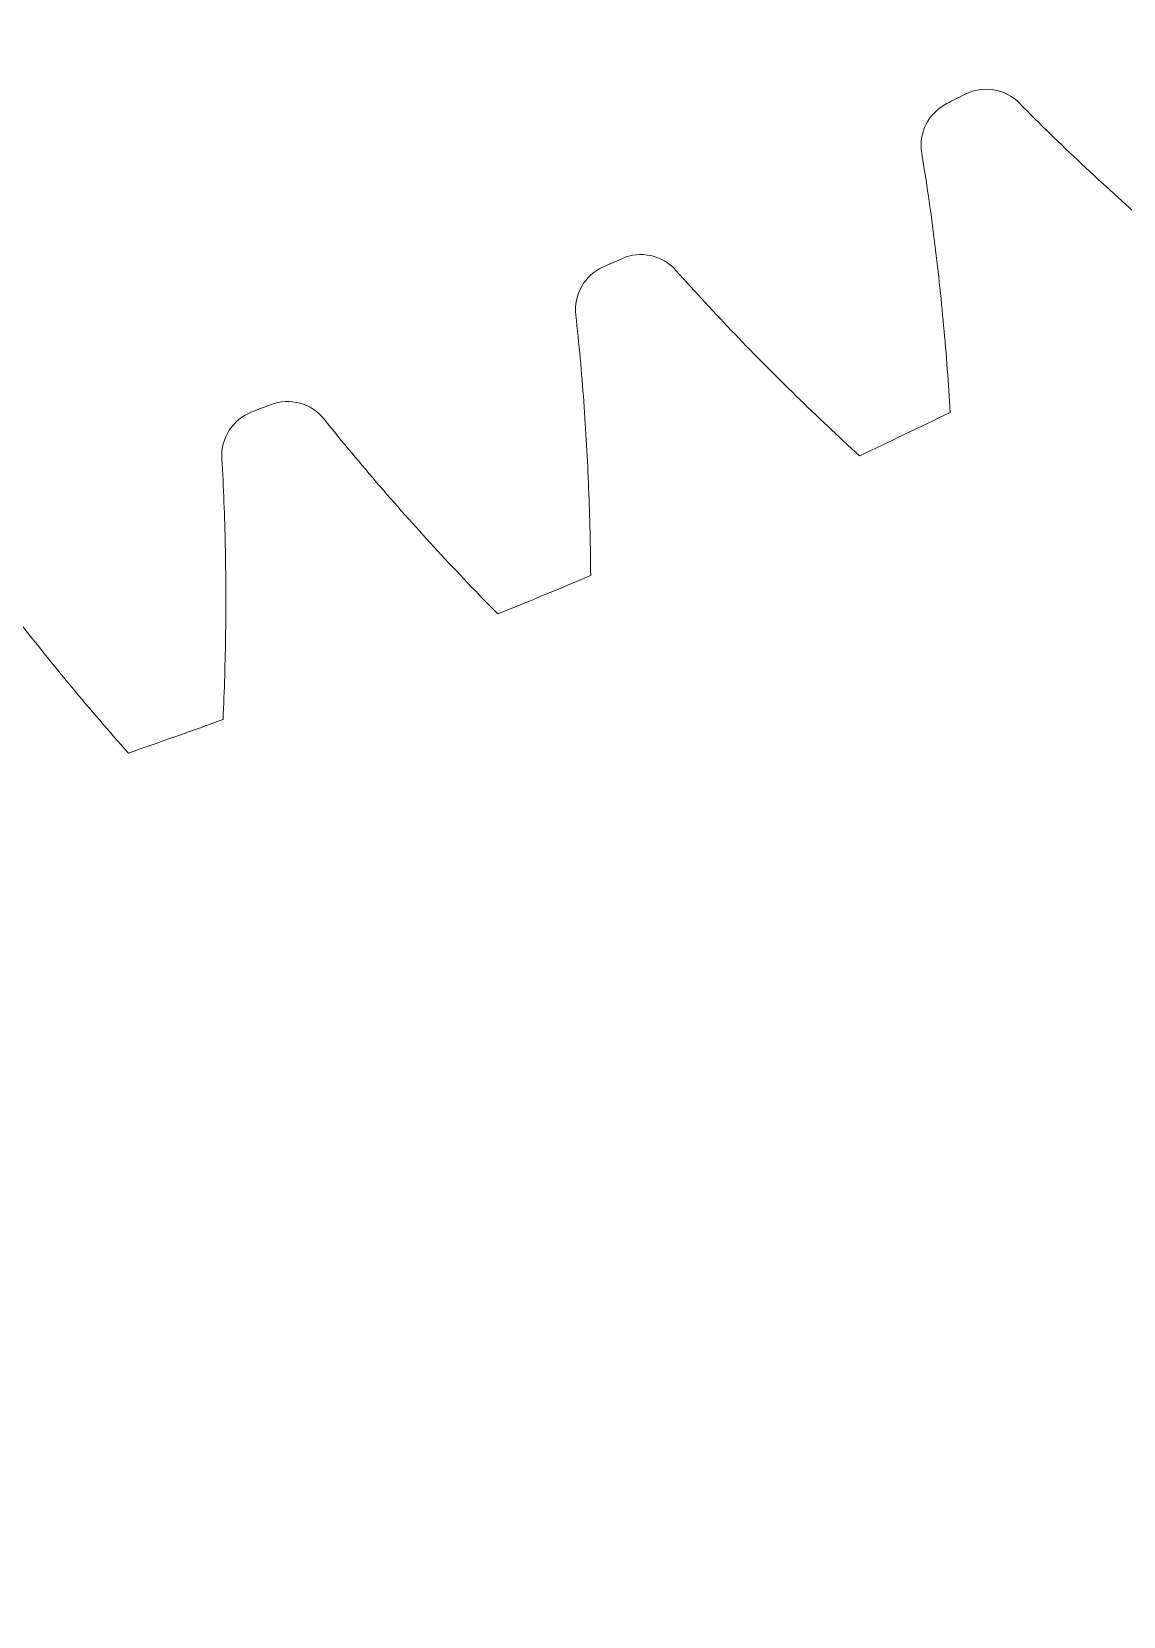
# Model space of a CAD drawing. Header units: millimetres. Extents: x -337 to 409, y -412 to 336.
# Drawn here: x -168.24 to -152.79, y 87.73 to 110.16 of the extents above; entities that cross this region are included whole.
import ezdxf

# ---------------------------------------------------------------- set-up
doc = ezdxf.new("R2010")
doc.units = ezdxf.units.MM
doc.header["$MEASUREMENT"] = 0
doc.layers.add('layer 1', color=7, linetype='Continuous')

msp = doc.modelspace()

# ---------------------------------------------------------------- linework, layer by layer
at = {"layer": 'layer 1', "color": 250, "lineweight": 20}
msp.add_ellipse((-201.8372, 200.81), major_axis=(0, 135.5), ratio=1, dxfattribs=at)
at = {"layer": 'layer 1', "lineweight": 9}
for points in [[(-155.2877, 109.1391), (-155.2456, 109.1605), (-155.2034, 109.182), (-155.1613, 109.2034)], [(-155.1613, 109.2034), (-155.1192, 109.2249), (-155.077, 109.2464), (-155.035, 109.2679)], [(-154.2588, 109.1428), (-154.4625, 109.3494), (-154.7766, 109.4), (-155.035, 109.2679)], [(-155.2877, 109.1391), (-155.5464, 109.0078), (-155.69, 108.7239), (-155.6427, 108.4377)], [(-159.1215, 106.7784), (-159.3141, 106.9953), (-159.6252, 107.0623), (-159.89, 106.9439)], [(-160.1492, 106.8286), (-160.4144, 106.7109), (-160.5727, 106.4349), (-160.5404, 106.1466)], [(-160.1492, 106.8286), (-160.106, 106.8477), (-160.0628, 106.8669), (-160.0196, 106.8862)], [(-160.0196, 106.8862), (-159.9764, 106.9054), (-159.9332, 106.9246), (-159.89, 106.9439)], [(-164.1013, 104.6717), (-164.2823, 104.8984), (-164.5894, 104.9816), (-164.8601, 104.8772)], [(-165.1249, 104.7756), (-165.3959, 104.672), (-165.5685, 104.4047), (-165.5513, 104.1151)], [(-165.1249, 104.7756), (-165.0808, 104.7925), (-165.0366, 104.8094), (-164.9925, 104.8263)], [(-164.9925, 104.8263), (-164.9483, 104.8433), (-164.9042, 104.8602), (-164.8601, 104.8772)], [(-156.5231, 104.155), (-156.0938, 104.3563), (-155.6658, 104.5604), (-155.2392, 104.7674)], [(-161.6437, 101.9159), (-161.2045, 102.0945), (-160.7664, 102.2759), (-160.3295, 102.4603)], [(-166.8745, 99.9479), (-166.4265, 100.1032), (-165.9796, 100.2615), (-165.5337, 100.4227)]]:
    msp.add_open_spline(points, degree=3, dxfattribs=at)
for points in [[(-154.2588, 109.1428), (-154.2588, 109.1428), (-154.2047, 109.0881), (-154.2047, 109.0881), (-154.2047, 109.0881), (-154.2047, 109.0881), (-154.1504, 109.0335), (-154.1504, 109.0335), (-154.1504, 109.0335), (-154.1504, 109.0335), (-154.0961, 108.979), (-154.0961, 108.979), (-154.0961, 108.979), (-154.0961, 108.979), (-154.0416, 108.9247), (-154.0416, 108.9247), (-154.0416, 108.9247), (-154.0416, 108.9247), (-153.9869, 108.8705), (-153.9869, 108.8705), (-153.9869, 108.8705), (-153.9869, 108.8705), (-153.9322, 108.8164), (-153.9322, 108.8164), (-153.9322, 108.8164), (-153.9322, 108.8164), (-153.8773, 108.7625), (-153.8773, 108.7625), (-153.8773, 108.7625), (-153.8773, 108.7625), (-153.8222, 108.7087), (-153.8222, 108.7087), (-153.8222, 108.7087), (-153.8222, 108.7087), (-153.7671, 108.6551), (-153.7671, 108.6551), (-153.7671, 108.6551), (-153.7671, 108.6551), (-153.7118, 108.6015), (-153.7118, 108.6015), (-153.7118, 108.6015), (-153.7118, 108.6015), (-153.6563, 108.5481), (-153.6563, 108.5481), (-153.6563, 108.5481), (-153.6563, 108.5481), (-153.6008, 108.4949), (-153.6008, 108.4949), (-153.6008, 108.4949), (-153.6008, 108.4949), (-153.5451, 108.4417), (-153.5451, 108.4417), (-153.5451, 108.4417), (-153.5451, 108.4417), (-153.4893, 108.3887), (-153.4893, 108.3887), (-153.4893, 108.3887), (-153.4893, 108.3887), (-153.4334, 108.3359), (-153.4334, 108.3359), (-153.4334, 108.3359), (-153.4334, 108.3359), (-153.3773, 108.2831), (-153.3773, 108.2831), (-153.3773, 108.2831), (-153.3773, 108.2831), (-153.3212, 108.2305), (-153.3212, 108.2305), (-153.3212, 108.2305), (-153.3212, 108.2305), (-153.2649, 108.178), (-153.2649, 108.178), (-153.2649, 108.178), (-153.2649, 108.178), (-153.2085, 108.1256), (-153.2085, 108.1256), (-153.2085, 108.1256), (-153.2085, 108.1256), (-153.152, 108.0734), (-153.152, 108.0734), (-153.152, 108.0734), (-153.152, 108.0734), (-153.0954, 108.0213), (-153.0954, 108.0213), (-153.0954, 108.0213), (-153.0954, 108.0213), (-153.0386, 107.9693), (-153.0386, 107.9693), (-153.0386, 107.9693), (-153.0386, 107.9693), (-152.9818, 107.9174), (-152.9818, 107.9174), (-152.9818, 107.9174), (-152.9818, 107.9174), (-152.9248, 107.8657), (-152.9248, 107.8657), (-152.9248, 107.8657), (-152.9248, 107.8657), (-152.8678, 107.814), (-152.8678, 107.814), (-152.8678, 107.814), (-152.8678, 107.814), (-152.8106, 107.7625), (-152.8106, 107.7625), (-152.8106, 107.7625), (-152.8106, 107.7625), (-152.7533, 107.7111), (-152.7533, 107.7111), (-152.7533, 107.7111), (-152.7533, 107.7111), (-152.6959, 107.6599), (-152.6959, 107.6599), (-152.6959, 107.6599), (-152.6959, 107.6599), (-152.6384, 107.6087), (-152.6384, 107.6087), (-152.6384, 107.6087), (-152.6384, 107.6087), (-152.5808, 107.5577), (-152.5808, 107.5577), (-152.5808, 107.5577), (-152.5808, 107.5577), (-152.5231, 107.5068), (-152.5231, 107.5068), (-152.5231, 107.5068), (-152.5231, 107.5068), (-152.4653, 107.456), (-152.4653, 107.456), (-152.4653, 107.456), (-152.4653, 107.456), (-152.4074, 107.4053), (-152.4074, 107.4053), (-152.4074, 107.4053), (-152.4074, 107.4053), (-152.3494, 107.3547), (-152.3494, 107.3547), (-152.3494, 107.3547), (-152.3494, 107.3547), (-152.2912, 107.3042), (-152.2912, 107.3042), (-152.2912, 107.3042), (-152.2912, 107.3042), (-152.233, 107.2539), (-152.233, 107.2539), (-152.233, 107.2539), (-152.233, 107.2539), (-152.1747, 107.2037), (-152.1747, 107.2037), (-152.1747, 107.2037), (-152.1747, 107.2037), (-152.1163, 107.1536), (-152.1163, 107.1536), (-152.1163, 107.1536), (-152.1163, 107.1536), (-152.0578, 107.1036), (-152.0578, 107.1036), (-152.0578, 107.1036), (-152.0578, 107.1036), (-151.9992, 107.0537), (-151.9992, 107.0537), (-151.9992, 107.0537), (-151.9992, 107.0537), (-151.9404, 107.004), (-151.9404, 107.004), (-151.9404, 107.004), (-151.9404, 107.004), (-151.8816, 106.9543), (-151.8816, 106.9543), (-151.8816, 106.9543), (-151.8816, 106.9543), (-151.8227, 106.9048), (-151.8227, 106.9048), (-151.8227, 106.9048), (-151.8227, 106.9048), (-151.7637, 106.8554), (-151.7637, 106.8554), (-151.7637, 106.8554), (-151.7637, 106.8554), (-151.7046, 106.8061), (-151.7046, 106.8061), (-151.7046, 106.8061), (-151.7046, 106.8061), (-151.6454, 106.757), (-151.6454, 106.757), (-151.6454, 106.757), (-151.6454, 106.757), (-151.5861, 106.708), (-151.5861, 106.708), (-151.5861, 106.708), (-151.5861, 106.708), (-151.5267, 106.659), (-151.5267, 106.659)], [(-155.6427, 108.4377), (-155.6427, 108.4377), (-155.6302, 108.3617), (-155.6302, 108.3617), (-155.6302, 108.3617), (-155.6302, 108.3617), (-155.618, 108.2858), (-155.618, 108.2858), (-155.618, 108.2858), (-155.618, 108.2858), (-155.6059, 108.2098), (-155.6059, 108.2098), (-155.6059, 108.2098), (-155.6059, 108.2098), (-155.5939, 108.1337), (-155.5939, 108.1337), (-155.5939, 108.1337), (-155.5939, 108.1337), (-155.5822, 108.0577), (-155.5822, 108.0577), (-155.5822, 108.0577), (-155.5822, 108.0577), (-155.5707, 107.9816), (-155.5707, 107.9816), (-155.5707, 107.9816), (-155.5707, 107.9816), (-155.5593, 107.9055), (-155.5593, 107.9055), (-155.5593, 107.9055), (-155.5593, 107.9055), (-155.5481, 107.8293), (-155.5481, 107.8293), (-155.5481, 107.8293), (-155.5481, 107.8293), (-155.5371, 107.7532), (-155.5371, 107.7532), (-155.5371, 107.7532), (-155.5371, 107.7532), (-155.5263, 107.677), (-155.5263, 107.677), (-155.5263, 107.677), (-155.5263, 107.677), (-155.5157, 107.6007), (-155.5157, 107.6007), (-155.5157, 107.6007), (-155.5157, 107.6007), (-155.5053, 107.5245), (-155.5053, 107.5245), (-155.5053, 107.5245), (-155.5053, 107.5245), (-155.495, 107.4482), (-155.495, 107.4482), (-155.495, 107.4482), (-155.495, 107.4482), (-155.4849, 107.3719), (-155.4849, 107.3719), (-155.4849, 107.3719), (-155.4849, 107.3719), (-155.475, 107.2956), (-155.475, 107.2956), (-155.475, 107.2956), (-155.475, 107.2956), (-155.4653, 107.2193), (-155.4653, 107.2193), (-155.4653, 107.2193), (-155.4653, 107.2193), (-155.4557, 107.1429), (-155.4557, 107.1429), (-155.4557, 107.1429), (-155.4557, 107.1429), (-155.4464, 107.0665), (-155.4464, 107.0665), (-155.4464, 107.0665), (-155.4464, 107.0665), (-155.4371, 106.9901), (-155.4371, 106.9901), (-155.4371, 106.9901), (-155.4371, 106.9901), (-155.4281, 106.9137), (-155.4281, 106.9137), (-155.4281, 106.9137), (-155.4281, 106.9137), (-155.4192, 106.8372), (-155.4192, 106.8372), (-155.4192, 106.8372), (-155.4192, 106.8372), (-155.4105, 106.7608), (-155.4105, 106.7608), (-155.4105, 106.7608), (-155.4105, 106.7608), (-155.4019, 106.6843), (-155.4019, 106.6843), (-155.4019, 106.6843), (-155.4019, 106.6843), (-155.3936, 106.6078), (-155.3936, 106.6078), (-155.3936, 106.6078), (-155.3936, 106.6078), (-155.3853, 106.5313), (-155.3853, 106.5313), (-155.3853, 106.5313), (-155.3853, 106.5313), (-155.3773, 106.4547), (-155.3773, 106.4547), (-155.3773, 106.4547), (-155.3773, 106.4547), (-155.3694, 106.3782), (-155.3694, 106.3782), (-155.3694, 106.3782), (-155.3694, 106.3782), (-155.3616, 106.3016), (-155.3616, 106.3016), (-155.3616, 106.3016), (-155.3616, 106.3016), (-155.354, 106.225), (-155.354, 106.225), (-155.354, 106.225), (-155.354, 106.225), (-155.3466, 106.1484), (-155.3466, 106.1484), (-155.3466, 106.1484), (-155.3466, 106.1484), (-155.3393, 106.0718), (-155.3393, 106.0718), (-155.3393, 106.0718), (-155.3393, 106.0718), (-155.3322, 105.9952), (-155.3322, 105.9952), (-155.3322, 105.9952), (-155.3322, 105.9952), (-155.3252, 105.9185), (-155.3252, 105.9185), (-155.3252, 105.9185), (-155.3252, 105.9185), (-155.3184, 105.8419), (-155.3184, 105.8419), (-155.3184, 105.8419), (-155.3184, 105.8419), (-155.3118, 105.7652), (-155.3118, 105.7652), (-155.3118, 105.7652), (-155.3118, 105.7652), (-155.3053, 105.6885), (-155.3053, 105.6885), (-155.3053, 105.6885), (-155.3053, 105.6885), (-155.2989, 105.6118), (-155.2989, 105.6118), (-155.2989, 105.6118), (-155.2989, 105.6118), (-155.2927, 105.5351), (-155.2927, 105.5351), (-155.2927, 105.5351), (-155.2927, 105.5351), (-155.2867, 105.4584), (-155.2867, 105.4584), (-155.2867, 105.4584), (-155.2867, 105.4584), (-155.2808, 105.3817), (-155.2808, 105.3817), (-155.2808, 105.3817), (-155.2808, 105.3817), (-155.275, 105.3049), (-155.275, 105.3049), (-155.275, 105.3049), (-155.275, 105.3049), (-155.2695, 105.2282), (-155.2695, 105.2282), (-155.2695, 105.2282), (-155.2695, 105.2282), (-155.264, 105.1514), (-155.264, 105.1514), (-155.264, 105.1514), (-155.264, 105.1514), (-155.2587, 105.0746), (-155.2587, 105.0746), (-155.2587, 105.0746), (-155.2587, 105.0746), (-155.2536, 104.9978), (-155.2536, 104.9978), (-155.2536, 104.9978), (-155.2536, 104.9978), (-155.2487, 104.921), (-155.2487, 104.921), (-155.2487, 104.921), (-155.2487, 104.921), (-155.2439, 104.8442), (-155.2439, 104.8442), (-155.2439, 104.8442), (-155.2439, 104.8442), (-155.2392, 104.7674), (-155.2392, 104.7674)], [(-159.1215, 106.7784), (-159.1215, 106.7784), (-159.0703, 106.7209), (-159.0703, 106.7209), (-159.0703, 106.7209), (-159.0703, 106.7209), (-159.019, 106.6635), (-159.019, 106.6635), (-159.019, 106.6635), (-159.019, 106.6635), (-158.9676, 106.6063), (-158.9676, 106.6063), (-158.9676, 106.6063), (-158.9676, 106.6063), (-158.916, 106.5492), (-158.916, 106.5492), (-158.916, 106.5492), (-158.916, 106.5492), (-158.8643, 106.4922), (-158.8643, 106.4922), (-158.8643, 106.4922), (-158.8643, 106.4922), (-158.8124, 106.4354), (-158.8124, 106.4354), (-158.8124, 106.4354), (-158.8124, 106.4354), (-158.7604, 106.3786), (-158.7604, 106.3786), (-158.7604, 106.3786), (-158.7604, 106.3786), (-158.7082, 106.322), (-158.7082, 106.322), (-158.7082, 106.322), (-158.7082, 106.322), (-158.656, 106.2656), (-158.656, 106.2656), (-158.656, 106.2656), (-158.656, 106.2656), (-158.6035, 106.2092), (-158.6035, 106.2092), (-158.6035, 106.2092), (-158.6035, 106.2092), (-158.551, 106.153), (-158.551, 106.153), (-158.551, 106.153), (-158.551, 106.153), (-158.4983, 106.0969), (-158.4983, 106.0969), (-158.4983, 106.0969), (-158.4983, 106.0969), (-158.4455, 106.0409), (-158.4455, 106.0409), (-158.4455, 106.0409), (-158.4455, 106.0409), (-158.3925, 105.9851), (-158.3925, 105.9851), (-158.3925, 105.9851), (-158.3925, 105.9851), (-158.3395, 105.9293), (-158.3395, 105.9293), (-158.3395, 105.9293), (-158.3395, 105.9293), (-158.2862, 105.8737), (-158.2862, 105.8737), (-158.2862, 105.8737), (-158.2862, 105.8737), (-158.2329, 105.8183), (-158.2329, 105.8183), (-158.2329, 105.8183), (-158.2329, 105.8183), (-158.1795, 105.7629), (-158.1795, 105.7629), (-158.1795, 105.7629), (-158.1795, 105.7629), (-158.1259, 105.7076), (-158.1259, 105.7076), (-158.1259, 105.7076), (-158.1259, 105.7076), (-158.0722, 105.6525), (-158.0722, 105.6525), (-158.0722, 105.6525), (-158.0722, 105.6525), (-158.0184, 105.5975), (-158.0184, 105.5975), (-158.0184, 105.5975), (-158.0184, 105.5975), (-157.9644, 105.5426), (-157.9644, 105.5426), (-157.9644, 105.5426), (-157.9644, 105.5426), (-157.9104, 105.4878), (-157.9104, 105.4878), (-157.9104, 105.4878), (-157.9104, 105.4878), (-157.8562, 105.4332), (-157.8562, 105.4332), (-157.8562, 105.4332), (-157.8562, 105.4332), (-157.8019, 105.3786), (-157.8019, 105.3786), (-157.8019, 105.3786), (-157.8019, 105.3786), (-157.7475, 105.3242), (-157.7475, 105.3242), (-157.7475, 105.3242), (-157.7475, 105.3242), (-157.693, 105.2699), (-157.693, 105.2699), (-157.693, 105.2699), (-157.693, 105.2699), (-157.6383, 105.2157), (-157.6383, 105.2157), (-157.6383, 105.2157), (-157.6383, 105.2157), (-157.5836, 105.1616), (-157.5836, 105.1616), (-157.5836, 105.1616), (-157.5836, 105.1616), (-157.5288, 105.1076), (-157.5288, 105.1076), (-157.5288, 105.1076), (-157.5288, 105.1076), (-157.4738, 105.0537), (-157.4738, 105.0537), (-157.4738, 105.0537), (-157.4738, 105.0537), (-157.4187, 105), (-157.4187, 105), (-157.4187, 105), (-157.4187, 105), (-157.3635, 104.9463), (-157.3635, 104.9463), (-157.3635, 104.9463), (-157.3635, 104.9463), (-157.3082, 104.8928), (-157.3082, 104.8928), (-157.3082, 104.8928), (-157.3082, 104.8928), (-157.2529, 104.8394), (-157.2529, 104.8394), (-157.2529, 104.8394), (-157.2529, 104.8394), (-157.1974, 104.786), (-157.1974, 104.786), (-157.1974, 104.786), (-157.1974, 104.786), (-157.1417, 104.7328), (-157.1417, 104.7328), (-157.1417, 104.7328), (-157.1417, 104.7328), (-157.086, 104.6797), (-157.086, 104.6797), (-157.086, 104.6797), (-157.086, 104.6797), (-157.0302, 104.6268), (-157.0302, 104.6268), (-157.0302, 104.6268), (-157.0302, 104.6268), (-156.9743, 104.5739), (-156.9743, 104.5739), (-156.9743, 104.5739), (-156.9743, 104.5739), (-156.9183, 104.5211), (-156.9183, 104.5211), (-156.9183, 104.5211), (-156.9183, 104.5211), (-156.8621, 104.4685), (-156.8621, 104.4685), (-156.8621, 104.4685), (-156.8621, 104.4685), (-156.8059, 104.416), (-156.8059, 104.416), (-156.8059, 104.416), (-156.8059, 104.416), (-156.7495, 104.3635), (-156.7495, 104.3635), (-156.7495, 104.3635), (-156.7495, 104.3635), (-156.6931, 104.3112), (-156.6931, 104.3112), (-156.6931, 104.3112), (-156.6931, 104.3112), (-156.6365, 104.259), (-156.6365, 104.259), (-156.6365, 104.259), (-156.6365, 104.259), (-156.5799, 104.207), (-156.5799, 104.207), (-156.5799, 104.207), (-156.5799, 104.207), (-156.5231, 104.155), (-156.5231, 104.155)], [(-160.5404, 106.1466), (-160.5404, 106.1466), (-160.5319, 106.0701), (-160.5319, 106.0701), (-160.5319, 106.0701), (-160.5319, 106.0701), (-160.5236, 105.9936), (-160.5236, 105.9936), (-160.5236, 105.9936), (-160.5236, 105.9936), (-160.5155, 105.9171), (-160.5155, 105.9171), (-160.5155, 105.9171), (-160.5155, 105.9171), (-160.5076, 105.8406), (-160.5076, 105.8406), (-160.5076, 105.8406), (-160.5076, 105.8406), (-160.4999, 105.764), (-160.4999, 105.764), (-160.4999, 105.764), (-160.4999, 105.764), (-160.4923, 105.6874), (-160.4923, 105.6874), (-160.4923, 105.6874), (-160.4923, 105.6874), (-160.485, 105.6108), (-160.485, 105.6108), (-160.485, 105.6108), (-160.485, 105.6108), (-160.4778, 105.5342), (-160.4778, 105.5342), (-160.4778, 105.5342), (-160.4778, 105.5342), (-160.4708, 105.4575), (-160.4708, 105.4575), (-160.4708, 105.4575), (-160.4708, 105.4575), (-160.464, 105.3809), (-160.464, 105.3809), (-160.464, 105.3809), (-160.464, 105.3809), (-160.4574, 105.3042), (-160.4574, 105.3042), (-160.4574, 105.3042), (-160.4574, 105.3042), (-160.451, 105.2275), (-160.451, 105.2275), (-160.451, 105.2275), (-160.451, 105.2275), (-160.4447, 105.1508), (-160.4447, 105.1508), (-160.4447, 105.1508), (-160.4447, 105.1508), (-160.4386, 105.0741), (-160.4386, 105.0741), (-160.4386, 105.0741), (-160.4386, 105.0741), (-160.4327, 104.9974), (-160.4327, 104.9974), (-160.4327, 104.9974), (-160.4327, 104.9974), (-160.427, 104.9206), (-160.427, 104.9206), (-160.427, 104.9206), (-160.427, 104.9206), (-160.4215, 104.8438), (-160.4215, 104.8438), (-160.4215, 104.8438), (-160.4215, 104.8438), (-160.4161, 104.7671), (-160.4161, 104.7671), (-160.4161, 104.7671), (-160.4161, 104.7671), (-160.4109, 104.6903), (-160.4109, 104.6903), (-160.4109, 104.6903), (-160.4109, 104.6903), (-160.4059, 104.6135), (-160.4059, 104.6135), (-160.4059, 104.6135), (-160.4059, 104.6135), (-160.401, 104.5367), (-160.401, 104.5367), (-160.401, 104.5367), (-160.401, 104.5367), (-160.3963, 104.4599), (-160.3963, 104.4599), (-160.3963, 104.4599), (-160.3963, 104.4599), (-160.3917, 104.383), (-160.3917, 104.383), (-160.3917, 104.383), (-160.3917, 104.383), (-160.3874, 104.3062), (-160.3874, 104.3062), (-160.3874, 104.3062), (-160.3874, 104.3062), (-160.3832, 104.2294), (-160.3832, 104.2294), (-160.3832, 104.2294), (-160.3832, 104.2294), (-160.3791, 104.1525), (-160.3791, 104.1525), (-160.3791, 104.1525), (-160.3791, 104.1525), (-160.3752, 104.0757), (-160.3752, 104.0757), (-160.3752, 104.0757), (-160.3752, 104.0757), (-160.3715, 103.9988), (-160.3715, 103.9988), (-160.3715, 103.9988), (-160.3715, 103.9988), (-160.3679, 103.9219), (-160.3679, 103.9219), (-160.3679, 103.9219), (-160.3679, 103.9219), (-160.3645, 103.845), (-160.3645, 103.845), (-160.3645, 103.845), (-160.3645, 103.845), (-160.3613, 103.7681), (-160.3613, 103.7681), (-160.3613, 103.7681), (-160.3613, 103.7681), (-160.3582, 103.6912), (-160.3582, 103.6912), (-160.3582, 103.6912), (-160.3582, 103.6912), (-160.3552, 103.6143), (-160.3552, 103.6143), (-160.3552, 103.6143), (-160.3552, 103.6143), (-160.3524, 103.5374), (-160.3524, 103.5374), (-160.3524, 103.5374), (-160.3524, 103.5374), (-160.3498, 103.4605), (-160.3498, 103.4605), (-160.3498, 103.4605), (-160.3498, 103.4605), (-160.3473, 103.3836), (-160.3473, 103.3836), (-160.3473, 103.3836), (-160.3473, 103.3836), (-160.345, 103.3067), (-160.345, 103.3067), (-160.345, 103.3067), (-160.345, 103.3067), (-160.3428, 103.2297), (-160.3428, 103.2297), (-160.3428, 103.2297), (-160.3428, 103.2297), (-160.3408, 103.1528), (-160.3408, 103.1528), (-160.3408, 103.1528), (-160.3408, 103.1528), (-160.3389, 103.0759), (-160.3389, 103.0759), (-160.3389, 103.0759), (-160.3389, 103.0759), (-160.3372, 102.9989), (-160.3372, 102.9989), (-160.3372, 102.9989), (-160.3372, 102.9989), (-160.3356, 102.922), (-160.3356, 102.922), (-160.3356, 102.922), (-160.3356, 102.922), (-160.3342, 102.845), (-160.3342, 102.845), (-160.3342, 102.845), (-160.3342, 102.845), (-160.333, 102.7681), (-160.333, 102.7681), (-160.333, 102.7681), (-160.333, 102.7681), (-160.3319, 102.6911), (-160.3319, 102.6911), (-160.3319, 102.6911), (-160.3319, 102.6911), (-160.331, 102.6142), (-160.331, 102.6142), (-160.331, 102.6142), (-160.331, 102.6142), (-160.3302, 102.5372), (-160.3302, 102.5372), (-160.3302, 102.5372), (-160.3302, 102.5372), (-160.3295, 102.4603), (-160.3295, 102.4603)], [(-164.1013, 104.6717), (-164.1013, 104.6717), (-164.0532, 104.6116), (-164.0532, 104.6116), (-164.0532, 104.6116), (-164.0532, 104.6116), (-164.0049, 104.5516), (-164.0049, 104.5516), (-164.0049, 104.5516), (-164.0049, 104.5516), (-163.9566, 104.4918), (-163.9566, 104.4918), (-163.9566, 104.4918), (-163.9566, 104.4918), (-163.908, 104.4321), (-163.908, 104.4321), (-163.908, 104.4321), (-163.908, 104.4321), (-163.8594, 104.3724), (-163.8594, 104.3724), (-163.8594, 104.3724), (-163.8594, 104.3724), (-163.8105, 104.313), (-163.8105, 104.313), (-163.8105, 104.313), (-163.8105, 104.313), (-163.7616, 104.2536), (-163.7616, 104.2536), (-163.7616, 104.2536), (-163.7616, 104.2536), (-163.7125, 104.1943), (-163.7125, 104.1943), (-163.7125, 104.1943), (-163.7125, 104.1943), (-163.6632, 104.1352), (-163.6632, 104.1352), (-163.6632, 104.1352), (-163.6632, 104.1352), (-163.6138, 104.0762), (-163.6138, 104.0762), (-163.6138, 104.0762), (-163.6138, 104.0762), (-163.5643, 104.0173), (-163.5643, 104.0173), (-163.5643, 104.0173), (-163.5643, 104.0173), (-163.5146, 103.9585), (-163.5146, 103.9585), (-163.5146, 103.9585), (-163.5146, 103.9585), (-163.4648, 103.8999), (-163.4648, 103.8999), (-163.4648, 103.8999), (-163.4648, 103.8999), (-163.4148, 103.8413), (-163.4148, 103.8413), (-163.4148, 103.8413), (-163.4148, 103.8413), (-163.3647, 103.7829), (-163.3647, 103.7829), (-163.3647, 103.7829), (-163.3647, 103.7829), (-163.3145, 103.7246), (-163.3145, 103.7246), (-163.3145, 103.7246), (-163.3145, 103.7246), (-163.2642, 103.6664), (-163.2642, 103.6664), (-163.2642, 103.6664), (-163.2642, 103.6664), (-163.2137, 103.6083), (-163.2137, 103.6083), (-163.2137, 103.6083), (-163.2137, 103.6083), (-163.1631, 103.5503), (-163.1631, 103.5503), (-163.1631, 103.5503), (-163.1631, 103.5503), (-163.1123, 103.4924), (-163.1123, 103.4924), (-163.1123, 103.4924), (-163.1123, 103.4924), (-163.0615, 103.4347), (-163.0615, 103.4347), (-163.0615, 103.4347), (-163.0615, 103.4347), (-163.0105, 103.377), (-163.0105, 103.377), (-163.0105, 103.377), (-163.0105, 103.377), (-162.9593, 103.3195), (-162.9593, 103.3195), (-162.9593, 103.3195), (-162.9593, 103.3195), (-162.9081, 103.2621), (-162.9081, 103.2621), (-162.9081, 103.2621), (-162.9081, 103.2621), (-162.8567, 103.2048), (-162.8567, 103.2048), (-162.8567, 103.2048), (-162.8567, 103.2048), (-162.8053, 103.1476), (-162.8053, 103.1476), (-162.8053, 103.1476), (-162.8053, 103.1476), (-162.7537, 103.0905), (-162.7537, 103.0905), (-162.7537, 103.0905), (-162.7537, 103.0905), (-162.7019, 103.0335), (-162.7019, 103.0335), (-162.7019, 103.0335), (-162.7019, 103.0335), (-162.6501, 102.9766), (-162.6501, 102.9766), (-162.6501, 102.9766), (-162.6501, 102.9766), (-162.5982, 102.9198), (-162.5982, 102.9198), (-162.5982, 102.9198), (-162.5982, 102.9198), (-162.5461, 102.8632), (-162.5461, 102.8632), (-162.5461, 102.8632), (-162.5461, 102.8632), (-162.4939, 102.8066), (-162.4939, 102.8066), (-162.4939, 102.8066), (-162.4939, 102.8066), (-162.4416, 102.7501), (-162.4416, 102.7501), (-162.4416, 102.7501), (-162.4416, 102.7501), (-162.3892, 102.6938), (-162.3892, 102.6938), (-162.3892, 102.6938), (-162.3892, 102.6938), (-162.3367, 102.6375), (-162.3367, 102.6375), (-162.3367, 102.6375), (-162.3367, 102.6375), (-162.284, 102.5814), (-162.284, 102.5814), (-162.284, 102.5814), (-162.284, 102.5814), (-162.2313, 102.5253), (-162.2313, 102.5253), (-162.2313, 102.5253), (-162.2313, 102.5253), (-162.1784, 102.4694), (-162.1784, 102.4694), (-162.1784, 102.4694), (-162.1784, 102.4694), (-162.1255, 102.4136), (-162.1255, 102.4136), (-162.1255, 102.4136), (-162.1255, 102.4136), (-162.0724, 102.3578), (-162.0724, 102.3578), (-162.0724, 102.3578), (-162.0724, 102.3578), (-162.0192, 102.3022), (-162.0192, 102.3022), (-162.0192, 102.3022), (-162.0192, 102.3022), (-161.9659, 102.2467), (-161.9659, 102.2467), (-161.9659, 102.2467), (-161.9659, 102.2467), (-161.9125, 102.1913), (-161.9125, 102.1913), (-161.9125, 102.1913), (-161.9125, 102.1913), (-161.8589, 102.136), (-161.8589, 102.136), (-161.8589, 102.136), (-161.8589, 102.136), (-161.8053, 102.0808), (-161.8053, 102.0808), (-161.8053, 102.0808), (-161.8053, 102.0808), (-161.7516, 102.0257), (-161.7516, 102.0257), (-161.7516, 102.0257), (-161.7516, 102.0257), (-161.6977, 101.9708), (-161.6977, 101.9708), (-161.6977, 101.9708), (-161.6977, 101.9708), (-161.6437, 101.9159), (-161.6437, 101.9159)], [(-165.5513, 104.1151), (-165.5513, 104.1151), (-165.5468, 104.0382), (-165.5468, 104.0382), (-165.5468, 104.0382), (-165.5468, 104.0382), (-165.5426, 103.9614), (-165.5426, 103.9614), (-165.5426, 103.9614), (-165.5426, 103.9614), (-165.5385, 103.8845), (-165.5385, 103.8845), (-165.5385, 103.8845), (-165.5385, 103.8845), (-165.5346, 103.8077), (-165.5346, 103.8077), (-165.5346, 103.8077), (-165.5346, 103.8077), (-165.5309, 103.7308), (-165.5309, 103.7308), (-165.5309, 103.7308), (-165.5309, 103.7308), (-165.5273, 103.6539), (-165.5273, 103.6539), (-165.5273, 103.6539), (-165.5273, 103.6539), (-165.524, 103.5771), (-165.524, 103.5771), (-165.524, 103.5771), (-165.524, 103.5771), (-165.5208, 103.5002), (-165.5208, 103.5002), (-165.5208, 103.5002), (-165.5208, 103.5002), (-165.5179, 103.4233), (-165.5179, 103.4233), (-165.5179, 103.4233), (-165.5179, 103.4233), (-165.5151, 103.3464), (-165.5151, 103.3464), (-165.5151, 103.3464), (-165.5151, 103.3464), (-165.5125, 103.2694), (-165.5125, 103.2694), (-165.5125, 103.2694), (-165.5125, 103.2694), (-165.5101, 103.1925), (-165.5101, 103.1925), (-165.5101, 103.1925), (-165.5101, 103.1925), (-165.5079, 103.1156), (-165.5079, 103.1156), (-165.5079, 103.1156), (-165.5079, 103.1156), (-165.5058, 103.0387), (-165.5058, 103.0387), (-165.5058, 103.0387), (-165.5058, 103.0387), (-165.5039, 102.9617), (-165.5039, 102.9617), (-165.5039, 102.9617), (-165.5039, 102.9617), (-165.5022, 102.8848), (-165.5022, 102.8848), (-165.5022, 102.8848), (-165.5022, 102.8848), (-165.5007, 102.8078), (-165.5007, 102.8078), (-165.5007, 102.8078), (-165.5007, 102.8078), (-165.4994, 102.7309), (-165.4994, 102.7309), (-165.4994, 102.7309), (-165.4994, 102.7309), (-165.4982, 102.6539), (-165.4982, 102.6539), (-165.4982, 102.6539), (-165.4982, 102.6539), (-165.4972, 102.577), (-165.4972, 102.577), (-165.4972, 102.577), (-165.4972, 102.577), (-165.4963, 102.5), (-165.4963, 102.5), (-165.4963, 102.5), (-165.4963, 102.5), (-165.4957, 102.4231), (-165.4957, 102.4231), (-165.4957, 102.4231), (-165.4957, 102.4231), (-165.4951, 102.3461), (-165.4951, 102.3461), (-165.4951, 102.3461), (-165.4951, 102.3461), (-165.4948, 102.2691), (-165.4948, 102.2691), (-165.4948, 102.2691), (-165.4948, 102.2691), (-165.4946, 102.1922), (-165.4946, 102.1922), (-165.4946, 102.1922), (-165.4946, 102.1922), (-165.4946, 102.1152), (-165.4946, 102.1152), (-165.4946, 102.1152), (-165.4946, 102.1152), (-165.4947, 102.0383), (-165.4947, 102.0383), (-165.4947, 102.0383), (-165.4947, 102.0383), (-165.495, 101.9613), (-165.495, 101.9613), (-165.495, 101.9613), (-165.495, 101.9613), (-165.4955, 101.8844), (-165.4955, 101.8844), (-165.4955, 101.8844), (-165.4955, 101.8844), (-165.4961, 101.8074), (-165.4961, 101.8074), (-165.4961, 101.8074), (-165.4961, 101.8074), (-165.4969, 101.7304), (-165.4969, 101.7304), (-165.4969, 101.7304), (-165.4969, 101.7304), (-165.4978, 101.6535), (-165.4978, 101.6535), (-165.4978, 101.6535), (-165.4978, 101.6535), (-165.4989, 101.5765), (-165.4989, 101.5765), (-165.4989, 101.5765), (-165.4989, 101.5765), (-165.5001, 101.4996), (-165.5001, 101.4996), (-165.5001, 101.4996), (-165.5001, 101.4996), (-165.5015, 101.4226), (-165.5015, 101.4226), (-165.5015, 101.4226), (-165.5015, 101.4226), (-165.5031, 101.3457), (-165.5031, 101.3457), (-165.5031, 101.3457), (-165.5031, 101.3457), (-165.5048, 101.2688), (-165.5048, 101.2688), (-165.5048, 101.2688), (-165.5048, 101.2688), (-165.5066, 101.1918), (-165.5066, 101.1918), (-165.5066, 101.1918), (-165.5066, 101.1918), (-165.5086, 101.1149), (-165.5086, 101.1149), (-165.5086, 101.1149), (-165.5086, 101.1149), (-165.5108, 101.038), (-165.5108, 101.038), (-165.5108, 101.038), (-165.5108, 101.038), (-165.5131, 100.961), (-165.5131, 100.961), (-165.5131, 100.961), (-165.5131, 100.961), (-165.5156, 100.8841), (-165.5156, 100.8841), (-165.5156, 100.8841), (-165.5156, 100.8841), (-165.5182, 100.8072), (-165.5182, 100.8072), (-165.5182, 100.8072), (-165.5182, 100.8072), (-165.521, 100.7303), (-165.521, 100.7303), (-165.521, 100.7303), (-165.521, 100.7303), (-165.5239, 100.6534), (-165.5239, 100.6534), (-165.5239, 100.6534), (-165.5239, 100.6534), (-165.527, 100.5765), (-165.527, 100.5765), (-165.527, 100.5765), (-165.527, 100.5765), (-165.5303, 100.4996), (-165.5303, 100.4996), (-165.5303, 100.4996), (-165.5303, 100.4996), (-165.5337, 100.4227), (-165.5337, 100.4227)], [(-169.1845, 102.8285), (-169.1845, 102.8285), (-169.1396, 102.766), (-169.1396, 102.766), (-169.1396, 102.766), (-169.1396, 102.766), (-169.0946, 102.7036), (-169.0946, 102.7036), (-169.0946, 102.7036), (-169.0946, 102.7036), (-169.0494, 102.6413), (-169.0494, 102.6413), (-169.0494, 102.6413), (-169.0494, 102.6413), (-169.004, 102.5791), (-169.004, 102.5791), (-169.004, 102.5791), (-169.004, 102.5791), (-168.9586, 102.517), (-168.9586, 102.517), (-168.9586, 102.517), (-168.9586, 102.517), (-168.9129, 102.455), (-168.9129, 102.455), (-168.9129, 102.455), (-168.9129, 102.455), (-168.8671, 102.3932), (-168.8671, 102.3932), (-168.8671, 102.3932), (-168.8671, 102.3932), (-168.8212, 102.3314), (-168.8212, 102.3314), (-168.8212, 102.3314), (-168.8212, 102.3314), (-168.7751, 102.2698), (-168.7751, 102.2698), (-168.7751, 102.2698), (-168.7751, 102.2698), (-168.7289, 102.2083), (-168.7289, 102.2083), (-168.7289, 102.2083), (-168.7289, 102.2083), (-168.6825, 102.1469), (-168.6825, 102.1469), (-168.6825, 102.1469), (-168.6825, 102.1469), (-168.6359, 102.0856), (-168.6359, 102.0856), (-168.6359, 102.0856), (-168.6359, 102.0856), (-168.5893, 102.0244), (-168.5893, 102.0244), (-168.5893, 102.0244), (-168.5893, 102.0244), (-168.5424, 101.9633), (-168.5424, 101.9633), (-168.5424, 101.9633), (-168.5424, 101.9633), (-168.4955, 101.9024), (-168.4955, 101.9024), (-168.4955, 101.9024), (-168.4955, 101.9024), (-168.4484, 101.8415), (-168.4484, 101.8415), (-168.4484, 101.8415), (-168.4484, 101.8415), (-168.4011, 101.7807), (-168.4011, 101.7807), (-168.4011, 101.7807), (-168.4011, 101.7807), (-168.3538, 101.7201), (-168.3538, 101.7201), (-168.3538, 101.7201), (-168.3538, 101.7201), (-168.3062, 101.6595), (-168.3062, 101.6595), (-168.3062, 101.6595), (-168.3062, 101.6595), (-168.2586, 101.5991), (-168.2586, 101.5991), (-168.2586, 101.5991), (-168.2586, 101.5991), (-168.2108, 101.5388), (-168.2108, 101.5388), (-168.2108, 101.5388), (-168.2108, 101.5388), (-168.1629, 101.4785), (-168.1629, 101.4785), (-168.1629, 101.4785), (-168.1629, 101.4785), (-168.1149, 101.4184), (-168.1149, 101.4184), (-168.1149, 101.4184), (-168.1149, 101.4184), (-168.0667, 101.3584), (-168.0667, 101.3584), (-168.0667, 101.3584), (-168.0667, 101.3584), (-168.0184, 101.2985), (-168.0184, 101.2985), (-168.0184, 101.2985), (-168.0184, 101.2985), (-167.97, 101.2386), (-167.97, 101.2386), (-167.97, 101.2386), (-167.97, 101.2386), (-167.9215, 101.1789), (-167.9215, 101.1789), (-167.9215, 101.1789), (-167.9215, 101.1789), (-167.8728, 101.1193), (-167.8728, 101.1193), (-167.8728, 101.1193), (-167.8728, 101.1193), (-167.824, 101.0598), (-167.824, 101.0598), (-167.824, 101.0598), (-167.824, 101.0598), (-167.7751, 101.0004), (-167.7751, 101.0004), (-167.7751, 101.0004), (-167.7751, 101.0004), (-167.7261, 100.941), (-167.7261, 100.941), (-167.7261, 100.941), (-167.7261, 100.941), (-167.6769, 100.8818), (-167.6769, 100.8818), (-167.6769, 100.8818), (-167.6769, 100.8818), (-167.6277, 100.8227), (-167.6277, 100.8227), (-167.6277, 100.8227), (-167.6277, 100.8227), (-167.5783, 100.7637), (-167.5783, 100.7637), (-167.5783, 100.7637), (-167.5783, 100.7637), (-167.5288, 100.7048), (-167.5288, 100.7048), (-167.5288, 100.7048), (-167.5288, 100.7048), (-167.4791, 100.6459), (-167.4791, 100.6459), (-167.4791, 100.6459), (-167.4791, 100.6459), (-167.4294, 100.5872), (-167.4294, 100.5872), (-167.4294, 100.5872), (-167.4294, 100.5872), (-167.3795, 100.5286), (-167.3795, 100.5286), (-167.3795, 100.5286), (-167.3795, 100.5286), (-167.3296, 100.4701), (-167.3296, 100.4701), (-167.3296, 100.4701), (-167.3296, 100.4701), (-167.2795, 100.4116), (-167.2795, 100.4116), (-167.2795, 100.4116), (-167.2795, 100.4116), (-167.2293, 100.3533), (-167.2293, 100.3533), (-167.2293, 100.3533), (-167.2293, 100.3533), (-167.1789, 100.2951), (-167.1789, 100.2951), (-167.1789, 100.2951), (-167.1789, 100.2951), (-167.1285, 100.237), (-167.1285, 100.237), (-167.1285, 100.237), (-167.1285, 100.237), (-167.0779, 100.1789), (-167.0779, 100.1789), (-167.0779, 100.1789), (-167.0779, 100.1789), (-167.0273, 100.121), (-167.0273, 100.121), (-167.0273, 100.121), (-167.0273, 100.121), (-166.9765, 100.0632), (-166.9765, 100.0632), (-166.9765, 100.0632), (-166.9765, 100.0632), (-166.9256, 100.0055), (-166.9256, 100.0055), (-166.9256, 100.0055), (-166.9256, 100.0055), (-166.8745, 99.9479), (-166.8745, 99.9479)]]:
    msp.add_open_spline(points, degree=3, knots=[0, 0, 0, 0, 0.0208333, 0.0208333, 0.0208333, 0.0208333, 0.0416667, 0.0416667, 0.0416667, 0.0416667, 0.0625, 0.0625, 0.0625, 0.0625, 0.0833333, 0.0833333, 0.0833333, 0.0833333, 0.1041667, 0.1041667, 0.1041667, 0.1041667, 0.125, 0.125, 0.125, 0.125, 0.1458333, 0.1458333, 0.1458333, 0.1458333, 0.1666667, 0.1666667, 0.1666667, 0.1666667, 0.1875, 0.1875, 0.1875, 0.1875, 0.2083333, 0.2083333, 0.2083333, 0.2083333, 0.2291667, 0.2291667, 0.2291667, 0.2291667, 0.25, 0.25, 0.25, 0.25, 0.2708333, 0.2708333, 0.2708333, 0.2708333, 0.2916667, 0.2916667, 0.2916667, 0.2916667, 0.3125, 0.3125, 0.3125, 0.3125, 0.3333333, 0.3333333, 0.3333333, 0.3333333, 0.3541667, 0.3541667, 0.3541667, 0.3541667, 0.375, 0.375, 0.375, 0.375, 0.3958333, 0.3958333, 0.3958333, 0.3958333, 0.4166667, 0.4166667, 0.4166667, 0.4166667, 0.4375, 0.4375, 0.4375, 0.4375, 0.4583333, 0.4583333, 0.4583333, 0.4583333, 0.4791667, 0.4791667, 0.4791667, 0.4791667, 0.5, 0.5, 0.5, 0.5, 0.5208333, 0.5208333, 0.5208333, 0.5208333, 0.5416667, 0.5416667, 0.5416667, 0.5416667, 0.5625, 0.5625, 0.5625, 0.5625, 0.5833333, 0.5833333, 0.5833333, 0.5833333, 0.6041667, 0.6041667, 0.6041667, 0.6041667, 0.625, 0.625, 0.625, 0.625, 0.6458333, 0.6458333, 0.6458333, 0.6458333, 0.6666667, 0.6666667, 0.6666667, 0.6666667, 0.6875, 0.6875, 0.6875, 0.6875, 0.7083333, 0.7083333, 0.7083333, 0.7083333, 0.7291667, 0.7291667, 0.7291667, 0.7291667, 0.75, 0.75, 0.75, 0.75, 0.7708333, 0.7708333, 0.7708333, 0.7708333, 0.7916667, 0.7916667, 0.7916667, 0.7916667, 0.8125, 0.8125, 0.8125, 0.8125, 0.8333333, 0.8333333, 0.8333333, 0.8333333, 0.8541667, 0.8541667, 0.8541667, 0.8541667, 0.875, 0.875, 0.875, 0.875, 0.8958333, 0.8958333, 0.8958333, 0.8958333, 0.9166667, 0.9166667, 0.9166667, 0.9166667, 0.9375, 0.9375, 0.9375, 0.9375, 0.9583333, 0.9583333, 0.9583333, 0.9583333, 0.9791667, 0.9791667, 0.9791667, 0.9791667, 1, 1, 1, 1], dxfattribs=at)

doc.saveas('drawing.dxf')
